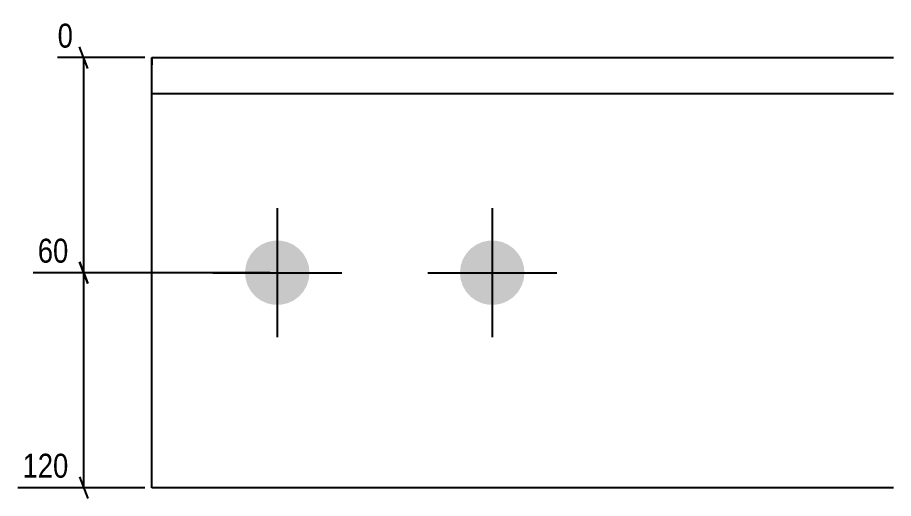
# Model space of a CAD drawing. Header units: millimetres. Extents: x 7 to 15068, y 3 to 600.
# Drawn here: x 6394.6 to 6639.1, y 4.8 to 139 of the extents above; entities that cross this region are included whole.
import ezdxf

# ---------------------------------------------------------------- set-up
doc = ezdxf.new("R2010")
doc.units = ezdxf.units.MM
doc.linetypes.add('DXK_LINE_DOT2', pattern=[3.9198, 1.9599, -1.9599])
doc.layers.add('MÅLSÆTNING', color=7, linetype='Continuous')
doc.layers.add('STÅL', color=7, linetype='Continuous')
doc.styles.add('Arial Narrow', font='ARIALN.TTF', dxfattribs={"height": 0.2})

msp = doc.modelspace()

# ---------------------------------------------------------------- hatches: boundary and pattern name
at = {"layer": 'STÅL', "linetype": 'Continuous'}
for points in [[(6468.09, 76.74), (6469.92, 76.34), (6471.64, 75.56), (6473.15, 74.44), (6474.4, 73.03), (6475.33, 71.4), (6475.9, 69.6), (6476.08, 67.73), (6475.87, 65.86), (6475.27, 64.08), (6474.32, 62.45), (6473.05, 61.06), (6471.52, 59.97), (6469.8, 59.22), (6467.95, 58.84), (6466.07, 58.85), (6464.24, 59.26), (6462.52, 60.04), (6461.01, 61.15), (6459.76, 62.56), (6458.83, 64.2), (6458.26, 65.99), (6458.08, 67.86), (6458.29, 69.73), (6458.88, 71.52), (6459.84, 73.14), (6461.11, 74.53), (6462.64, 75.62), (6464.36, 76.38), (6466.2, 76.75)], [(6528.09, 76.74), (6529.92, 76.34), (6531.64, 75.56), (6533.15, 74.44), (6534.4, 73.03), (6535.33, 71.4), (6535.9, 69.6), (6536.08, 67.73), (6535.87, 65.86), (6535.27, 64.08), (6534.32, 62.45), (6533.05, 61.06), (6531.52, 59.97), (6529.8, 59.22), (6527.95, 58.84), (6526.07, 58.85), (6524.24, 59.26), (6522.52, 60.04), (6521.01, 61.15), (6519.76, 62.56), (6518.83, 64.2), (6518.26, 65.99), (6518.08, 67.86), (6518.29, 69.73), (6518.88, 71.52), (6519.84, 73.14), (6521.11, 74.53), (6522.64, 75.62), (6524.36, 76.38), (6526.2, 76.75)]]:
    msp.add_hatch(color=96, dxfattribs=at).paths.add_polyline_path(points)

# ---------------------------------------------------------------- linework, layer by layer
at = {"layer": 'MÅLSÆTNING', "color": 7, "linetype": 'Continuous'}
for p, q in [((6414.26, 124.8), (6411.86, 130.8)), ((6430.08, 127.8), (6405.79, 127.8)), ((6413.06, 67.8), (6413.06, 127.8)), ((6414.26, 64.8), (6411.86, 70.8)), ((6411.86, 70.8), (6414.26, 64.8)), ((6465.08, 67.8), (6398.98, 67.8)), ((6465.08, 67.8), (6398.98, 67.8)), ((6413.06, 7.8), (6413.06, 67.8)), ((6411.86, 10.8), (6414.26, 4.8)), ((6430.08, 7.8), (6394.71, 7.8))]:
    msp.add_line(p, q, dxfattribs=at)
at = {"layer": 'STÅL', "color": 2, "linetype": 'Continuous'}
for p, q in [((6432.08, 8.29), (6432.08, 127.8)), ((6432.08, 127.8), (6639.08, 127.8)), ((6432.08, 117.8), (6639.08, 117.8)), ((6432.08, 7.8), (6432.08, 8.29)), ((6639.08, 7.8), (6432.08, 7.8))]:
    msp.add_line(p, q, dxfattribs=at)
at = {"layer": 'STÅL', "color": 7, "linetype": 'DXK_LINE_DOT2'}
msp.add_line((6432.08, 127.8), (6432.08, 124.3), dxfattribs=at)
at = {"layer": 'STÅL', "color": 96, "linetype": 'Continuous'}
for p, q in [((6467.08, 85.8), (6467.08, 49.8)), ((6527.08, 85.8), (6527.08, 49.8)), ((6449.08, 67.8), (6485.08, 67.8)), ((6509.08, 67.8), (6545.08, 67.8))]:
    msp.add_line(p, q, dxfattribs=at)

# ---------------------------------------------------------------- wipeouts: each hides what was drawn before it
at = {"color": 0, "linetype": 'Continuous'}
for points in [[(6410.19, 69.2), (6410.19, 79), (6398.85, 79), (6398.85, 69.2)], [(6410.19, 9.2), (6410.19, 19), (6394.59, 19), (6394.59, 9.2)]]:
    msp.add_wipeout(points, dxfattribs=at).dxf.layer = 'MÅLSÆTNING'

# ---------------------------------------------------------------- next in the draw order: texts
at = {"layer": 'MÅLSÆTNING', "color": 3, "linetype": 'Continuous', "style": 'Arial Narrow'}
for s, p in [('60', (6400.25, 70.6)), ('120', (6395.99, 10.6))]:
    msp.add_text(s, height=6.681, dxfattribs=at).set_placement(p)

# ---------------------------------------------------------------- next in the draw order: wipeouts: each hides what was drawn before it
at = {"color": 0, "linetype": 'Continuous'}
msp.add_wipeout([(6411.46, 129.2), (6411.46, 139), (6404.39, 139), (6404.39, 129.2)], dxfattribs=at).dxf.layer = 'MÅLSÆTNING'

# ---------------------------------------------------------------- next in the draw order: texts
at = {"layer": 'MÅLSÆTNING', "color": 3, "linetype": 'Continuous', "style": 'Arial Narrow'}
msp.add_text('0', height=6.68, dxfattribs=at).set_placement((6405.79, 130.6))

doc.saveas('drawing.dxf')
